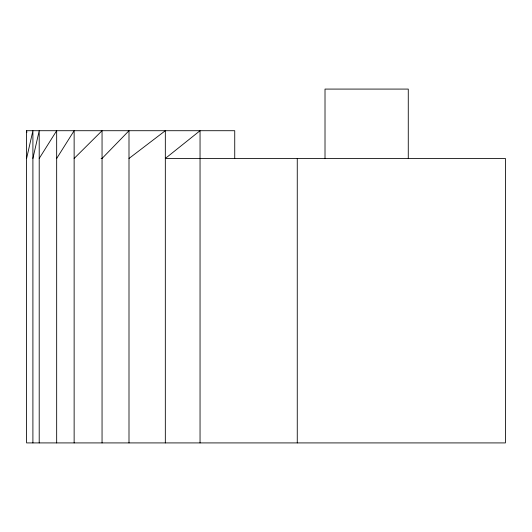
<?xml version="1.0" encoding="UTF-8"?>
<svg xmlns="http://www.w3.org/2000/svg" width="532" height="532" viewBox="0 0 532 532"><rect width="100%" height="100%" fill="white"/><g stroke="black" fill="none" stroke-linecap="round" stroke-linejoin="round"><path stroke-width="0.8" d="M26.6 158.463L32.904 130.712L32.904 442.917M32.904 158.463L39.208 130.712L39.208 442.917M39.208 158.463L56.671 130.712L56.671 442.917M56.671 158.463L74.134 130.712L74.134 442.917M74.134 158.463L102.051 130.712L102.051 442.917M128.997 158.463L165.326 130.712L165.326 442.917M200.045 442.917L200.045 130.712L165.326 158.463L505.4 158.463L505.4 442.917L26.6 442.917L26.6 130.712L234.738 130.712L234.738 158.463M101.1 158.463L102.051 158.463L128.997 130.712L128.997 442.917M26.6 130.712L26.906 132.342M408.27 158.463L408.27 89.083L325.012 89.083L325.012 158.463M297.262 158.463L297.262 442.917"/></g></svg>
